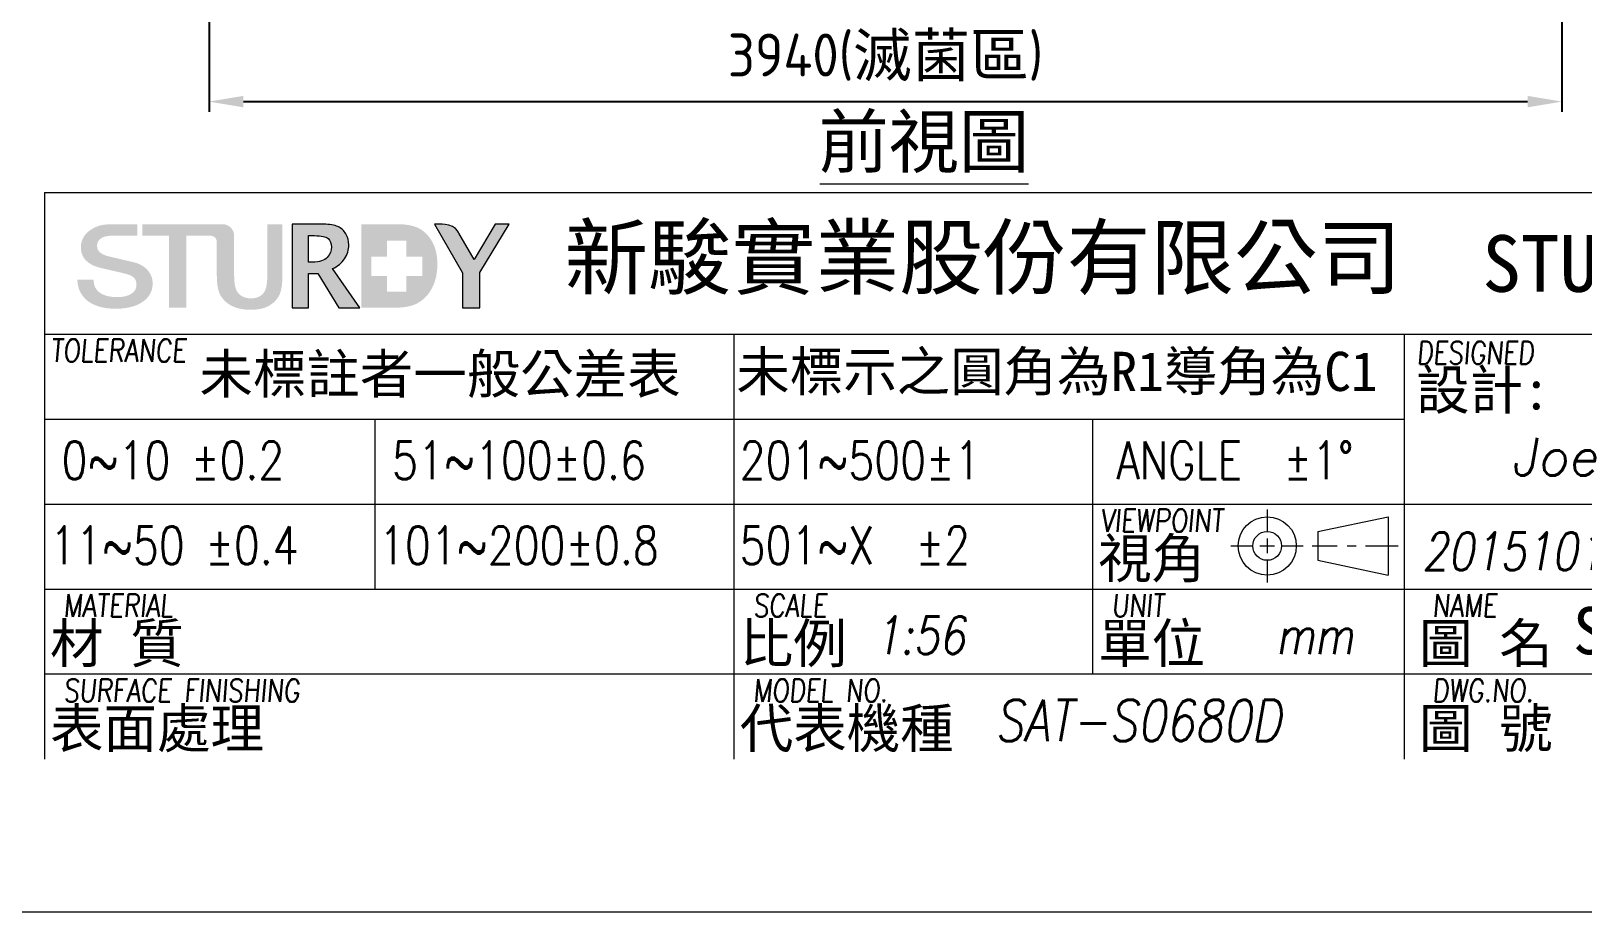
# Model space of a CAD drawing. Header units: millimetres. Extents: x 0 to 16115, y 0 to 11330.
# Drawn here: x 8536 to 13056, y 0 to 2565 of the extents above; entities that cross this region are included whole.
import ezdxf

# ---------------------------------------------------------------- set-up
doc = ezdxf.new("R2010")
doc.units = ezdxf.units.MM
doc.header["$MEASUREMENT"] = 0
doc.layers.get('0').update_dxf_attribs({"lineweight": 25})
for name, color, linetype, lineweight in [('D', 3, 'Continuous', 13), ('F', 7, 'Continuous', 15), ('T', 4, 'Continuous', 15)]:
    doc.layers.add(name, color=color, linetype=linetype, lineweight=lineweight)
doc.styles.get("Standard").update_dxf_attribs({"font": 'KAIU.TTF'})
doc.styles.add('STU25', font='isocp2.shx')
doc.styles.add('Text', font='romans.shx', dxfattribs={"width": 0.8, "oblique": 10})
doc.dimstyles.new('STU25', dxfattribs={"dimscale": 50, "dimtxt": 2.5, "dimasz": 2, "dimexe": 0.6, "dimexo": 1, "dimgap": 1, "dimtad": 1, "dimdsep": 46, "dimtxsty": 'STU25', "dimcen": 2, "dimazin": 2, "dimtfac": 1, "dimtmove": 0, "dimatfit": 3, "dimfxl": 0, "dimtolj": 1, "dimtzin": 0, "dimarcsym": 0})

# ---------------------------------------------------------------- blocks, each defined once
blk = doc.blocks.new('*D4')
at = {"layer": 'D', "color": 0, "lineweight": -2}
for p, q in [((9054.4, 3134.7), (9054.4, 2330)), ((12994.4, 3134.7), (12994.4, 2330)), ((9154.4, 2360), (12894.4, 2360))]:
    blk.add_line(p, q, dxfattribs=at)
at = {"layer": 'D', "color": 0}
for points in [[(9154.4, 2376.6), (9154.4, 2343.3), (9054.4, 2360)], [(12894.4, 2376.6), (12894.4, 2343.3), (12994.4, 2360)]]:
    blk.add_solid(points, dxfattribs=at)
at = {"layer": 'Defpoints', "color": 0}
for p in [(9054.4, 3184.7), (12994.4, 3184.7), (12994.4, 2360)]:
    blk.add_point(p, dxfattribs=at)
at = {"layer": 'D', "color": 0, "insert": (11024.4, 2488.7), "char_height": 125, "attachment_point": 5, "style": 'STU25'}
blk.add_mtext('\\A1;3940({\\f標楷體|b0|i0|c136|p65;滅菌區})', dxfattribs=at)
blk = doc.blocks.new('新駿LOGO')
at = {"layer": 'F'}
h = blk.add_hatch(color=256, dxfattribs=at)
edge = h.paths.add_edge_path()
edge.add_spline(control_points=[(-529.051, -442.142), (-529.051, -442.306), (-529.019, -442.447), (-528.955, -442.564), (-528.891, -442.681), (-528.802, -442.776), (-528.688, -442.851), (-528.574, -442.925), (-528.443, -442.98), (-528.294, -443.014), (-528.146, -443.048), (-527.986, -443.065), (-527.812, -443.065), (-527.625, -443.065), (-527.465, -443.046), (-527.333, -443.008), (-527.2, -442.969), (-527.093, -442.92), (-527.011, -442.86), (-526.929, -442.799), (-526.87, -442.73), (-526.833, -442.652), (-526.797, -442.573), (-526.778, -442.494), (-526.778, -442.413), (-526.778, -442.248), (-526.821, -442.126), (-526.905, -442.048), (-526.99, -441.97), (-527.082, -441.914), (-527.182, -441.882), (-527.356, -441.826), (-527.558, -441.773), (-527.788, -441.722), (-528.018, -441.672), (-528.302, -441.606), (-528.64, -441.526), (-528.85, -441.478), (-529.024, -441.415), (-529.164, -441.336), (-529.303, -441.257), (-529.413, -441.17), (-529.495, -441.074), (-529.578, -440.977), (-529.636, -440.874), (-529.67, -440.766), (-529.704, -440.657), (-529.721, -440.546), (-529.721, -440.434), (-529.721, -440.216), (-529.67, -440.028), (-529.567, -439.869), (-529.464, -439.71), (-529.329, -439.579), (-529.16, -439.474), (-528.991, -439.37), (-528.855, -439.306), (-528.64, -439.256), (-528.426, -439.205), (-528.133, -439.204), (-527.915, -439.204), (-527.659, -439.204), (-526.729, -439.204), (-526.729, -439.204), (-526.729, -439.204), (-526.732, -439.805), (-526.732, -439.805), (-526.732, -439.805), (-528.141, -439.796), (-528.282, -439.825), (-528.386, -439.847), (-528.478, -439.858), (-528.565, -439.9), (-528.651, -439.942), (-528.723, -439.999), (-528.78, -440.072), (-528.837, -440.144), (-528.866, -440.235), (-528.866, -440.343), (-528.866, -440.496), (-528.812, -440.616), (-528.705, -440.702), (-528.598, -440.789), (-528.458, -440.854), (-528.284, -440.898), (-528.266, -440.902), (-528.194, -440.919), (-528.069, -440.95), (-527.943, -440.98), (-527.803, -441.013), (-527.648, -441.049), (-527.493, -441.086), (-527.341, -441.121), (-527.193, -441.155), (-527.044, -441.189), (-526.938, -441.214), (-526.874, -441.231), (-526.715, -441.275), (-526.576, -441.335), (-526.457, -441.411), (-526.338, -441.488), (-526.239, -441.575), (-526.159, -441.674), (-526.079, -441.773), (-526.02, -441.878), (-525.981, -441.991), (-525.943, -442.103), (-525.923, -442.216), (-525.923, -442.329), (-525.923, -442.57), (-525.979, -442.776), (-526.091, -442.947), (-526.203, -443.118), (-526.349, -443.258), (-526.532, -443.366), (-526.715, -443.476), (-526.922, -443.555), (-527.155, -443.605), (-527.388, -443.655), (-527.625, -443.681), (-527.867, -443.681), (-528.145, -443.681), (-528.408, -443.65), (-528.653, -443.59), (-528.9, -443.53), (-529.115, -443.437), (-529.297, -443.313), (-529.48, -443.188), (-529.626, -443.028), (-529.735, -442.833), (-529.845, -442.637), (-529.902, -442.407), (-529.906, -442.142), (-529.906, -442.142), (-529.051, -442.142), (-529.051, -442.142)], knot_values=[0, 0, 0, 0, 1, 1, 1, 2, 2, 2, 3, 3, 3, 4, 4, 4, 5, 5, 5, 6, 6, 6, 7, 7, 7, 8, 8, 8, 9, 9, 9, 10, 10, 10, 11, 11, 11, 12, 12, 12, 13, 13, 13, 14, 14, 14, 15, 15, 15, 16, 16, 16, 17, 17, 17, 18, 18, 18, 19, 19, 19, 20, 20, 20, 21, 21, 21, 22, 22, 22, 23, 23, 23, 24, 24, 24, 25, 25, 25, 26, 26, 26, 27, 27, 27, 28, 28, 28, 29, 29, 29, 30, 30, 30, 31, 31, 31, 32, 32, 32, 33, 33, 33, 34, 34, 34, 35, 35, 35, 36, 36, 36, 37, 37, 37, 38, 38, 38, 39, 39, 39, 40, 40, 40, 41, 41, 41, 42, 42, 42, 43, 43, 43, 44, 44, 44, 45, 45, 45, 45], degree=3, periodic=0)
edge = h.paths.add_edge_path()
edge.add_spline(control_points=[(-522.525, -440.141), (-522.54, -440.04), (-522.569, -439.94), (-522.628, -439.896), (-522.768, -439.792), (-522.902, -439.814), (-522.902, -439.814), (-522.902, -439.814), (-523.024, -439.814), (-523.024, -439.814), (-523.024, -439.814), (-524.139, -439.814), (-524.139, -439.814), (-524.139, -439.814), (-524.139, -443.624), (-524.139, -443.624), (-524.139, -443.624), (-525.057, -443.624), (-525.057, -443.624), (-525.057, -443.624), (-525.057, -439.814), (-525.057, -439.814), (-525.057, -439.814), (-526.468, -439.814), (-526.468, -439.814), (-526.468, -439.814), (-526.468, -439.204), (-526.468, -439.204), (-526.468, -439.204), (-522.387, -439.204), (-522.387, -439.204)], knot_values=[5.578051, 5.578051, 5.578051, 5.578051, 6, 6, 6, 7, 7, 7, 8, 8, 8, 9, 9, 9, 10, 10, 10, 11, 11, 11, 12, 12, 12, 13, 13, 13, 14, 14, 14, 15, 15, 15, 15], degree=3, periodic=0)
edge.add_spline(control_points=[(-522.396, -439.204), (-522.311, -439.204), (-522.216, -439.204), (-522.216, -439.204), (-522.216, -439.204), (-521.96, -439.187), (-521.763, -439.406), (-521.582, -439.606), (-521.607, -439.851), (-521.607, -439.851), (-521.607, -439.851), (-521.607, -441.917), (-521.607, -441.917), (-521.607, -442.407), (-521.523, -442.732), (-521.357, -442.891), (-521.191, -443.051), (-520.975, -443.131), (-520.71, -443.131), (-520.449, -443.131), (-520.242, -443.052), (-520.087, -442.894), (-519.933, -442.736), (-519.855, -442.433), (-519.855, -441.982), (-519.855, -441.982), (-519.855, -439.204), (-519.855, -439.204), (-519.855, -439.204), (-519.054, -439.204), (-519.054, -439.204), (-519.054, -439.204), (-519.054, -441.919), (-519.054, -441.919), (-519.054, -442.431), (-519.119, -442.798), (-519.247, -443.02), (-519.375, -443.242), (-519.561, -443.417), (-519.804, -443.544), (-520.047, -443.671), (-520.354, -443.735), (-520.727, -443.735), (-521.094, -443.735), (-521.408, -443.676), (-521.671, -443.558), (-521.933, -443.439), (-522.142, -443.263), (-522.295, -443.029), (-522.448, -442.795), (-522.525, -442.422), (-522.525, -441.91), (-522.525, -441.91), (-522.525, -440.923), (-522.525, -440.141)], knot_values=[0.44538, 0.44538, 0.44538, 0.44538, 1, 1, 1, 2, 2, 2, 3, 3, 3, 4, 4, 4, 5, 5, 5, 6, 6, 6, 7, 7, 7, 8, 8, 8, 9, 9, 9, 10, 10, 10, 11, 11, 11, 12, 12, 12, 13, 13, 13, 14, 14, 14, 15, 15, 15, 16, 16, 16, 17, 17, 17, 17.603917, 17.603917, 17.603917, 17.603917], degree=3, periodic=0)
h = blk.add_hatch(color=256, dxfattribs=at)
edge = h.paths.add_edge_path()
edge.add_spline(control_points=[(-522.216, -439.204), (-522.216, -439.204), (-526.468, -439.204), (-526.468, -439.204)], knot_values=[14, 14, 14, 14, 15, 15, 15, 15], degree=3, periodic=0)
edge.add_spline(control_points=[(-526.468, -439.204), (-526.468, -439.204), (-526.468, -439.814), (-526.468, -439.814)], knot_values=[13, 13, 13, 13, 14, 14, 14, 14], degree=3, periodic=0)
edge.add_spline(control_points=[(-526.468, -439.814), (-526.468, -439.814), (-525.057, -439.814), (-525.057, -439.814)], knot_values=[12, 12, 12, 12, 13, 13, 13, 13], degree=3, periodic=0)
edge.add_spline(control_points=[(-525.057, -439.814), (-525.057, -439.814), (-525.057, -443.624), (-525.057, -443.624)], knot_values=[11, 11, 11, 11, 12, 12, 12, 12], degree=3, periodic=0)
edge.add_spline(control_points=[(-525.057, -443.624), (-525.057, -443.624), (-524.139, -443.624), (-524.139, -443.624)], knot_values=[10, 10, 10, 10, 11, 11, 11, 11], degree=3, periodic=0)
edge.add_spline(control_points=[(-524.139, -443.624), (-524.139, -443.624), (-524.139, -439.814), (-524.139, -439.814)], knot_values=[9, 9, 9, 9, 10, 10, 10, 10], degree=3, periodic=0)
edge.add_spline(control_points=[(-524.139, -439.814), (-524.139, -439.814), (-523.024, -439.814), (-523.024, -439.814)], knot_values=[8, 8, 8, 8, 9, 9, 9, 9], degree=3, periodic=0)
edge.add_spline(control_points=[(-523.024, -439.814), (-523.024, -439.814), (-522.902, -439.814), (-522.902, -439.814)], knot_values=[7, 7, 7, 7, 8, 8, 8, 8], degree=3, periodic=0)
edge.add_spline(control_points=[(-522.902, -439.814), (-522.902, -439.814), (-522.768, -439.792), (-522.628, -439.896)], knot_values=[6, 6, 6, 6, 7, 7, 7, 7], degree=3, periodic=0)
edge.add_spline(control_points=[(-522.628, -439.896), (-522.569, -439.94), (-522.54, -440.04), (-522.525, -440.141)], knot_values=[5.578051, 5.578051, 5.578051, 5.578051, 6, 6, 6, 6], degree=3, periodic=0)
edge.add_spline(control_points=[(-522.525, -440.141), (-522.525, -440.923), (-522.525, -441.91), (-522.525, -441.91)], knot_values=[17, 17, 17, 17, 17.603917, 17.603917, 17.603917, 17.603917], degree=3, periodic=0)
edge.add_spline(control_points=[(-522.525, -441.91), (-522.525, -442.422), (-522.448, -442.795), (-522.295, -443.029)], knot_values=[16, 16, 16, 16, 17, 17, 17, 17], degree=3, periodic=0)
edge.add_spline(control_points=[(-522.295, -443.029), (-522.142, -443.263), (-521.933, -443.439), (-521.671, -443.558)], knot_values=[15, 15, 15, 15, 16, 16, 16, 16], degree=3, periodic=0)
edge.add_spline(control_points=[(-521.671, -443.558), (-521.408, -443.676), (-521.094, -443.735), (-520.727, -443.735)], knot_values=[14, 14, 14, 14, 15, 15, 15, 15], degree=3, periodic=0)
edge.add_spline(control_points=[(-520.727, -443.735), (-520.354, -443.735), (-520.047, -443.671), (-519.804, -443.544)], knot_values=[13, 13, 13, 13, 14, 14, 14, 14], degree=3, periodic=0)
edge.add_spline(control_points=[(-519.804, -443.544), (-519.561, -443.417), (-519.375, -443.242), (-519.247, -443.02)], knot_values=[12, 12, 12, 12, 13, 13, 13, 13], degree=3, periodic=0)
edge.add_spline(control_points=[(-519.247, -443.02), (-519.119, -442.798), (-519.054, -442.431), (-519.054, -441.919)], knot_values=[11, 11, 11, 11, 12, 12, 12, 12], degree=3, periodic=0)
edge.add_spline(control_points=[(-519.054, -441.919), (-519.054, -441.919), (-519.054, -439.204), (-519.054, -439.204)], knot_values=[10, 10, 10, 10, 11, 11, 11, 11], degree=3, periodic=0)
edge.add_spline(control_points=[(-519.054, -439.204), (-519.054, -439.204), (-519.855, -439.204), (-519.855, -439.204)], knot_values=[9, 9, 9, 9, 10, 10, 10, 10], degree=3, periodic=0)
edge.add_spline(control_points=[(-519.855, -439.204), (-519.855, -439.204), (-519.855, -441.982), (-519.855, -441.982)], knot_values=[8, 8, 8, 8, 9, 9, 9, 9], degree=3, periodic=0)
edge.add_spline(control_points=[(-519.855, -441.982), (-519.855, -442.433), (-519.933, -442.736), (-520.087, -442.894)], knot_values=[7, 7, 7, 7, 8, 8, 8, 8], degree=3, periodic=0)
edge.add_spline(control_points=[(-520.087, -442.894), (-520.242, -443.052), (-520.449, -443.131), (-520.71, -443.131)], knot_values=[6, 6, 6, 6, 7, 7, 7, 7], degree=3, periodic=0)
edge.add_spline(control_points=[(-520.71, -443.131), (-520.975, -443.131), (-521.191, -443.051), (-521.357, -442.891)], knot_values=[5, 5, 5, 5, 6, 6, 6, 6], degree=3, periodic=0)
edge.add_spline(control_points=[(-521.357, -442.891), (-521.523, -442.732), (-521.607, -442.407), (-521.607, -441.917)], knot_values=[4, 4, 4, 4, 5, 5, 5, 5], degree=3, periodic=0)
edge.add_spline(control_points=[(-521.607, -441.917), (-521.607, -441.917), (-521.607, -439.851), (-521.607, -439.851)], knot_values=[3, 3, 3, 3, 4, 4, 4, 4], degree=3, periodic=0)
edge.add_spline(control_points=[(-521.607, -439.851), (-521.607, -439.851), (-521.582, -439.606), (-521.763, -439.406)], knot_values=[2, 2, 2, 2, 3, 3, 3, 3], degree=3, periodic=0)
edge.add_spline(control_points=[(-521.763, -439.406), (-521.96, -439.187), (-522.216, -439.204), (-522.216, -439.204)], knot_values=[1, 1, 1, 1, 2, 2, 2, 2], degree=3, periodic=0)
h = blk.add_hatch(color=256, dxfattribs=at)
edge = h.paths.add_edge_path()
edge.add_spline(control_points=[(-518.536, -443.624), (-518.536, -443.624), (-518.536, -439.204), (-518.536, -439.204), (-518.536, -439.204), (-516.884, -439.204), (-516.884, -439.204), (-516.545, -439.204), (-516.288, -439.246), (-516.111, -439.33), (-515.934, -439.415), (-515.794, -439.544), (-515.692, -439.716), (-515.59, -439.888), (-515.538, -440.082), (-515.538, -440.299), (-515.538, -440.557), (-515.613, -440.802), (-515.762, -441.032), (-515.912, -441.261), (-516.122, -441.437), (-516.394, -441.558), (-516.394, -441.558), (-514.952, -443.624), (-514.952, -443.624), (-514.952, -443.624), (-516.071, -443.624), (-516.071, -443.624), (-516.071, -443.624), (-517.172, -441.815), (-517.172, -441.815), (-517.172, -441.815), (-517.672, -441.815), (-517.672, -441.815), (-517.672, -441.815), (-517.672, -443.624), (-517.672, -443.624), (-517.672, -443.624), (-518.536, -443.624), (-518.536, -443.624)], knot_values=[0, 0, 0, 0, 1, 1, 1, 2, 2, 2, 3, 3, 3, 4, 4, 4, 5, 5, 5, 6, 6, 6, 7, 7, 7, 8, 8, 8, 9, 9, 9, 10, 10, 10, 11, 11, 11, 12, 12, 12, 13, 13, 13, 13], degree=3, periodic=0)
edge = h.paths.add_edge_path(flags=16)
edge.add_spline(control_points=[(-517.672, -441.21), (-517.672, -441.21), (-517.462, -441.21), (-517.462, -441.21), (-517.084, -441.21), (-516.822, -441.127), (-516.676, -440.962), (-516.53, -440.796), (-516.456, -440.609), (-516.456, -440.4), (-516.456, -440.219), (-516.515, -440.075), (-516.633, -439.968), (-516.751, -439.862), (-516.991, -439.809), (-517.351, -439.809), (-517.351, -439.809), (-517.672, -439.809), (-517.672, -439.809), (-517.672, -439.809), (-517.672, -441.21), (-517.672, -441.21)], knot_values=[0, 0, 0, 0, 1, 1, 1, 2, 2, 2, 3, 3, 3, 4, 4, 4, 5, 5, 5, 6, 6, 6, 7, 7, 7, 7], degree=3, periodic=0)
h = blk.add_hatch(color=256, dxfattribs=at)
edge = h.paths.add_edge_path()
edge.add_spline(control_points=[(-514.869, -439.204), (-514.869, -439.204), (-514.869, -443.624), (-514.869, -443.624)], knot_values=[0, 0, 0, 0, 1, 1, 1, 1], degree=3, periodic=0)
edge.add_spline(control_points=[(-514.869, -443.624), (-514.869, -443.624), (-513.047, -443.624), (-513.047, -443.624)], knot_values=[8, 8, 8, 8, 9, 9, 9, 9], degree=3, periodic=0)
edge.add_spline(control_points=[(-513.047, -443.624), (-512.514, -443.624), (-512.094, -443.524), (-511.788, -443.322)], knot_values=[7, 7, 7, 7, 8, 8, 8, 8], degree=3, periodic=0)
edge.add_spline(control_points=[(-511.788, -443.322), (-511.48, -443.121), (-511.247, -442.847), (-511.087, -442.501)], knot_values=[6, 6, 6, 6, 7, 7, 7, 7], degree=3, periodic=0)
edge.add_spline(control_points=[(-511.087, -442.501), (-510.927, -442.155), (-510.846, -441.761), (-510.846, -441.321)], knot_values=[5, 5, 5, 5, 6, 6, 6, 6], degree=3, periodic=0)
edge.add_spline(control_points=[(-510.846, -441.321), (-510.846, -440.871), (-510.931, -440.488), (-511.099, -440.17)], knot_values=[4, 4, 4, 4, 5, 5, 5, 5], degree=3, periodic=0)
edge.add_spline(control_points=[(-511.099, -440.17), (-511.267, -439.852), (-511.493, -439.612), (-511.777, -439.448)], knot_values=[3, 3, 3, 3, 4, 4, 4, 4], degree=3, periodic=0)
edge.add_spline(control_points=[(-511.777, -439.448), (-512.061, -439.285), (-512.457, -439.204), (-512.967, -439.204)], knot_values=[2, 2, 2, 2, 3, 3, 3, 3], degree=3, periodic=0)
edge.add_spline(control_points=[(-512.967, -439.204), (-512.967, -439.204), (-514.869, -439.204), (-514.869, -439.204)], knot_values=[1, 1, 1, 1, 2, 2, 2, 2], degree=3, periodic=0)
h.paths.add_polyline_path([(-514.335, -441.95), (-513.511, -441.95), (-513.511, -442.773), (-512.482, -442.773), (-512.482, -441.95), (-511.637, -441.95), (-511.637, -440.92), (-512.482, -440.92), (-512.482, -440.074), (-513.511, -440.074), (-513.511, -440.92), (-514.335, -440.92)], flags=16)
h = blk.add_hatch(color=256, dxfattribs=at)
edge = h.paths.add_edge_path()
edge.add_spline(control_points=[(-509.511, -443.624), (-509.511, -443.624), (-509.511, -441.772), (-509.511, -441.772), (-509.511, -441.772), (-510.996, -439.204), (-510.996, -439.204), (-510.996, -439.204), (-510.644, -439.204), (-510.644, -439.204), (-510.644, -439.204), (-510.299, -439.189), (-510.044, -439.321), (-509.79, -439.454), (-509.707, -439.678), (-509.707, -439.678), (-509.707, -439.678), (-508.902, -441.069), (-508.902, -441.069), (-508.902, -441.069), (-507.778, -439.204), (-507.778, -439.204), (-507.778, -439.204), (-507.048, -439.204), (-507.048, -439.204), (-507.048, -439.204), (-508.592, -441.767), (-508.592, -441.767), (-508.592, -441.767), (-508.592, -443.624), (-508.592, -443.624), (-508.592, -443.624), (-509.511, -443.624), (-509.511, -443.624)], knot_values=[0, 0, 0, 0, 1, 1, 1, 2, 2, 2, 3, 3, 3, 4, 4, 4, 5, 5, 5, 6, 6, 6, 7, 7, 7, 8, 8, 8, 9, 9, 9, 10, 10, 10, 11, 11, 11, 11], degree=3, periodic=0)
at = {"layer": 'F', "lineweight": 0}
for points, knots in [([(-518.536, -443.624), (-518.536, -443.624), (-518.536, -439.204), (-518.536, -439.204), (-518.536, -439.204), (-516.884, -439.204), (-516.884, -439.204), (-516.545, -439.204), (-516.288, -439.246), (-516.111, -439.33), (-515.934, -439.415), (-515.794, -439.544), (-515.692, -439.716), (-515.59, -439.888), (-515.538, -440.082), (-515.538, -440.299), (-515.538, -440.557), (-515.613, -440.802), (-515.762, -441.032), (-515.912, -441.261), (-516.122, -441.437), (-516.394, -441.558), (-516.394, -441.558), (-514.952, -443.624), (-514.952, -443.624), (-514.952, -443.624), (-516.071, -443.624), (-516.071, -443.624), (-516.071, -443.624), (-517.172, -441.815), (-517.172, -441.815), (-517.172, -441.815), (-517.672, -441.815), (-517.672, -441.815), (-517.672, -441.815), (-517.672, -443.624), (-517.672, -443.624), (-517.672, -443.624), (-518.536, -443.624), (-518.536, -443.624)], [0, 0, 0, 0, 1, 1, 1, 2, 2, 2, 3, 3, 3, 4, 4, 4, 5, 5, 5, 6, 6, 6, 7, 7, 7, 8, 8, 8, 9, 9, 9, 10, 10, 10, 11, 11, 11, 12, 12, 12, 13, 13, 13, 13]), ([(-509.511, -443.624), (-509.511, -443.624), (-509.511, -441.772), (-509.511, -441.772), (-509.511, -441.772), (-510.996, -439.204), (-510.996, -439.204), (-510.996, -439.204), (-510.644, -439.204), (-510.644, -439.204), (-510.644, -439.204), (-510.299, -439.189), (-510.044, -439.321), (-509.79, -439.454), (-509.707, -439.678), (-509.707, -439.678), (-509.707, -439.678), (-508.902, -441.069), (-508.902, -441.069), (-508.902, -441.069), (-507.778, -439.204), (-507.778, -439.204), (-507.778, -439.204), (-507.048, -439.204), (-507.048, -439.204), (-507.048, -439.204), (-508.592, -441.767), (-508.592, -441.767), (-508.592, -441.767), (-508.592, -443.624), (-508.592, -443.624), (-508.592, -443.624), (-509.511, -443.624), (-509.511, -443.624)], [0, 0, 0, 0, 1, 1, 1, 2, 2, 2, 3, 3, 3, 4, 4, 4, 5, 5, 5, 6, 6, 6, 7, 7, 7, 8, 8, 8, 9, 9, 9, 10, 10, 10, 11, 11, 11, 11]), ([(-517.672, -441.21), (-517.672, -441.21), (-517.462, -441.21), (-517.462, -441.21), (-517.084, -441.21), (-516.822, -441.127), (-516.676, -440.962), (-516.53, -440.796), (-516.456, -440.609), (-516.456, -440.4), (-516.456, -440.219), (-516.515, -440.075), (-516.633, -439.968), (-516.751, -439.862), (-516.991, -439.809), (-517.351, -439.809), (-517.351, -439.809), (-517.672, -439.809), (-517.672, -439.809), (-517.672, -439.809), (-517.672, -441.21), (-517.672, -441.21)], [0, 0, 0, 0, 1, 1, 1, 2, 2, 2, 3, 3, 3, 4, 4, 4, 5, 5, 5, 6, 6, 6, 7, 7, 7, 7])]:
    blk.add_open_spline(points, degree=3, knots=knots, dxfattribs=at)
at = {"attachment_point": 1, "style": 'STU25'}
for s, insert, char_height in [('{\\f標楷體|b0|i0|c136|p65;新駿實業股份有限公司}', (-504.123, -439.334), 3.25), ('{\\f標楷體|b0|i0|c136|p65;STURDY\\H0.9667x; \\H1.034x;INDUSTRIAL CO.,LTD.}', (-455.51, -439.784), 3)]:
    blk.add_mtext(s, dxfattribs=dict(at, insert=insert, char_height=char_height))

msp = doc.modelspace()

# ---------------------------------------------------------------- linework, layer by layer
at = {"layer": 'D'}
msp.add_line((10833.227, 2120.07), (11440.777, 2120.07), dxfattribs=at)
at = {"layer": 'F', "color": 7}
for p, q in [((8575.085, 2094.915), (15780.085, 2094.915)), ((8575.085, 1682.415), (15780.085, 1682.415)), ((10582.585, 1682.415), (10582.585, 444.915)), ((8575.085, 1434.915), (12535.085, 1434.915)), ((9537.585, 1434.915), (9537.585, 939.915)), ((11627.585, 1434.915), (11627.585, 692.415)), ((8575.085, 1187.415), (15780.085, 1187.415)), ((11820.085, 1187.415), (15780.085, 1187.415)), ((12535.085, 1187.415), (15780.085, 1187.415)), ((8575.085, 939.915), (15780.085, 939.915)), ((15780.085, 692.415), (8575.085, 692.415))]:
    msp.add_line(p, q, dxfattribs=at)
at = {"layer": 'F'}
for p, q in [((8575.085, 2094.915), (8575.085, 444.915)), ((12535.085, 1682.415), (12535.085, 444.915))]:
    msp.add_line(p, q, dxfattribs=at)
at = {"layer": 'F', "color": 0}
for p, q in [((12136.109, 1172.37), (12136.109, 1107.911)), ((12283.116, 1107.911), (12487.938, 1150.781)), ((12487.938, 1150.781), (12487.938, 981.207)), ((12136.109, 1087.18), (12136.109, 1044.809)), ((12283.116, 1107.911), (12283.116, 1024.077)), ((12029.733, 1065.994), (12094.191, 1065.994)), ((12114.923, 1065.994), (12157.294, 1065.994)), ((12178.026, 1065.994), (12241.098, 1065.994)), ((12267.291, 1065.994), (12339.881, 1065.994)), ((12369.151, 1065.994), (12394.909, 1065.994)), ((12422.518, 1065.994), (12517.025, 1065.994)), ((12136.109, 1024.077), (12136.109, 959.618)), ((12283.116, 1024.077), (12487.938, 981.207))]:
    msp.add_line(p, q, dxfattribs=at)
at = {"layer": 'F', "color": 6}
msp.add_lwpolyline([(0, 11330), (0, 0), (16115, 0), (16115, 11330)], close=True, dxfattribs=at)
at = {"layer": 'F', "color": 0}
for radius in [84.787, 41.917]:
    msp.add_circle((12136.109, 1065.994), radius, dxfattribs=at)

# ---------------------------------------------------------------- block references
at = {"xscale": 55.00000000000001, "yscale": 55.00000000000001, "zscale": 55.00000000000001}
msp.add_blockref('新駿LOGO', (37815.776, 26159.148), dxfattribs=at)

# ---------------------------------------------------------------- texts
at = {"layer": 'D', "color": 4}
msp.add_text('SAT-S0680HPD 安裝規畫圖', height=137.5, dxfattribs=at).set_placement((13027.141, 750.436))
at = {"layer": 'D', "color": 11, "insert": (10829.191, 2318.81), "char_height": 150, "attachment_point": 1}
msp.add_mtext('前視圖', dxfattribs=at)
at = {"layer": 'F', "color": 1, "lineweight": 15, "style": 'Text', "oblique": 5, "width": 0.8}
for s, p in [('TOLERANCE', (8592.485, 1602.16)), ('DESIGNED', (12571.228, 1595.66)), ('VIEWPOINT', (11650.578, 1107.16)), ('MATERIAL', (8630.441, 859.66)), ('SCALE', (10639.11, 859.66)), ('UNIT', (11682.941, 859.66)), ('NAME', (12617.583, 859.66)), ('SURFACE FINISHING', (8630.441, 612.16)), ('MODEL NO.', (10639.11, 612.16)), ('DWG.NO.', (12617.583, 612.16))]:
    msp.add_text(s, height=66, dxfattribs=at).set_placement(p)
at = {"layer": 'F', "lineweight": -3}
for s, p in [('未標註者一般公差表', (9026.334, 1509.763)), ('未標示之圓角為R1導角為C1', (10589.712, 1517.156)), ('設計:', (12569.668, 1463.364)), ('視角', (11643.807, 972.919)), ('材 質', (8591.307, 725.419)), ('比例', (10599.975, 725.419)), ('單位', (11643.807, 725.419)), ('圖 名', (12578.448, 725.419)), ('表面處理', (8591.307, 477.919)), ('代表機種', (10599.975, 477.919)), ('圖 號', (12578.448, 477.919))]:
    msp.add_text(s, height=114.1659, dxfattribs=at).set_placement(p)
at = {"layer": 'F', "lineweight": 20, "style": 'Text', "width": 0.8}
for s, p in [('0~10 ±0.2', (8624.905, 1260.138)), ('51~100±0.6', (9587.405, 1260.138)), ('201~500±1', (10599.54, 1260.138)), ('ANGLE  ±1%%D', (11697.181, 1260.138)), ('11~50 ±0.4', (8591.201, 1012.638)), ('101~200±0.8', (9549.488, 1012.638)), ('501~X  ±2', (10599.54, 1012.638))]:
    msp.add_text(s, height=110, dxfattribs=at).set_placement(p)
at = {"layer": 'T', "lineweight": 20, "style": 'Text', "oblique": 10}
msp.add_text('Joe', height=110, dxfattribs=at).set_placement((12846.571, 1270.757))
at = {"layer": 'T', "lineweight": 20, "style": 'Text', "oblique": 10, "width": 0.8}
for s, height, p in [('20151012', 110, (12587.455, 995.144)), ('1:56', 110, (10992.08, 750.9)), ('mm', 110, (12161.278, 751.212)), ('SAT-S0680D', 121, (11342.809, 497.164))]:
    msp.add_text(s, height=height, dxfattribs=at).set_placement(p)

# ---------------------------------------------------------------- dimensions: what is measured, and where the dimension line sits
at = {"layer": 'D'}
dim = msp.add_linear_dim(base=(12994.43, 2359.983), p1=(9054.43, 3184.746), p2=(12994.43, 3184.746), text='<>({\\f標楷體|b0|i0|c136|p65;滅菌區})', dimstyle='STU25', dxfattribs=at)
dim.commit()
dim.dimension.update_dxf_attribs({"geometry": '*D4', "text_midpoint": (11024.43, 2359.983), "dimtype": 160})

doc.saveas('drawing.dxf')
